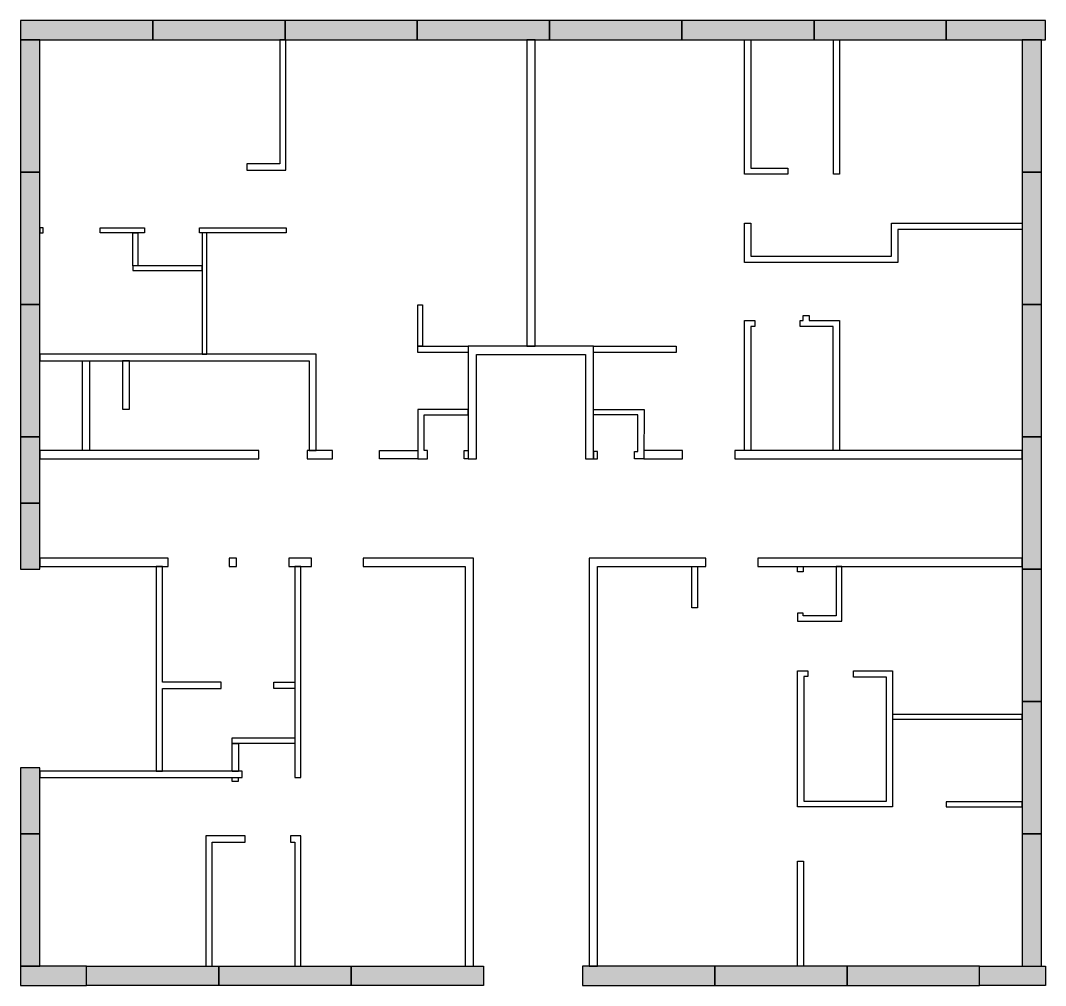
# Model space of a CAD drawing. Header units: inches. Extents: x 0 to 2865, y 0 to 4378.
# Drawn here: x 2121 to 2865, y 933 to 1633 of the extents above; entities that cross this region are included whole.
import ezdxf

# ---------------------------------------------------------------- set-up
doc = ezdxf.new("R2010")
doc.units = ezdxf.units.IN
doc.layers.add('A-WALL-EXTR', color=2, linetype='Continuous')

# ---------------------------------------------------------------- blocks, each defined once
blk = doc.blocks.new("4' panel")
at = {"transparency": 33554559}
h = blk.add_hatch(color=0, dxfattribs=at)
h.dxf.hatch_style = 1
h.paths.add_polyline_path([(0, 14), (48, 14), (48, 0), (0, 0)])
at = {"color": 0}
blk.add_lwpolyline([(0, 14), (48, 14), (48, 0), (0, 0)], close=True, dxfattribs=at)
blk = doc.blocks.new("8' Panel")
at = {"transparency": 33554559}
h = blk.add_hatch(color=0, dxfattribs=at)
h.dxf.hatch_style = 1
h.paths.add_polyline_path([(0, 14), (96, 14), (96, 0), (0, 0)])
at = {"color": 0}
blk.add_lwpolyline([(0, 14), (96, 14), (96, 0), (0, 0)], close=True, dxfattribs=at)
blk = doc.blocks.new("6' Panel")
at = {"transparency": 33554559}
h = blk.add_hatch(color=0, dxfattribs=at)
h.dxf.hatch_style = 1
h.paths.add_polyline_path([(0, 14), (72, 14), (72, 0), (0, 0)])
at = {"color": 0}
blk.add_lwpolyline([(0, 14), (72, 14), (72, 0), (0, 0)], close=True, dxfattribs=at)

msp = doc.modelspace()

# ---------------------------------------------------------------- linework, layer by layer
at = {"color": 1}
for points in [[(2313.55, 1619.38), (2309.05, 1619.38), (2309.05, 1529.38), (2285.05, 1529.38), (2285.05, 1524.88), (2313.55, 1524.88)], [(2494.36, 1619.38), (2488.36, 1619.38), (2488.36, 1397.17), (2494.36, 1397.17)], [(2646.36, 1619.38), (2650.86, 1619.38), (2650.86, 1526.38), (2677.86, 1526.38), (2677.86, 1521.88), (2646.36, 1521.88)], [(2710.86, 1619.38), (2715.36, 1619.38), (2715.36, 1521.88), (2710.86, 1521.88)], [(2137.36, 1482.96), (2134.86, 1482.96), (2134.86, 1479.47), (2137.36, 1479.47)], [(2178.76, 1482.97), (2210.78, 1482.97), (2210.78, 1479.46), (2178.76, 1479.46)], [(2250.81, 1482.96), (2313.74, 1482.96), (2313.74, 1479.46), (2250.81, 1479.46)], [(2847.86, 1481.88), (2757.57, 1481.88), (2757.57, 1457.88), (2646.36, 1457.88), (2646.36, 1486.38), (2650.86, 1486.38), (2650.86, 1462.38), (2753.07, 1462.38), (2753.07, 1486.38), (2847.86, 1486.38)], [(2202.51, 1479.46), (2206.01, 1479.46), (2206.01, 1455.46), (2202.51, 1455.46)], [(2256.12, 1479.46), (2252.62, 1479.46), (2252.62, 1391.45), (2256.12, 1391.45)], [(2202.51, 1451.96), (2252.62, 1451.96), (2252.62, 1455.46), (2202.51, 1455.46)], [(2409.25, 1427.17), (2412.75, 1427.17), (2412.75, 1397.17), (2409.25, 1397.17)], [(2646.36, 1415.88), (2653.86, 1415.88), (2653.86, 1411.38), (2650.86, 1411.38), (2650.86, 1321.37), (2646.36, 1321.37)], [(2715.36, 1321.37), (2710.83, 1321.37), (2710.83, 1411.38), (2686.86, 1411.38), (2686.86, 1415.88), (2688.86, 1415.88), (2688.86, 1419.37), (2693.36, 1419.37), (2693.36, 1415.88), (2715.33, 1415.88)], [(2335.36, 1391.45), (2134.86, 1391.45), (2134.86, 1386.45), (2330.36, 1386.45), (2330.36, 1321.37), (2335.36, 1321.37)], [(2409.25, 1397.17), (2445.86, 1397.17), (2445.86, 1392.62), (2409.25, 1392.62)], [(2536.86, 1397.17), (2445.86, 1397.17), (2445.86, 1315.37), (2451.86, 1315.37), (2451.86, 1391.17), (2530.86, 1391.17), (2530.86, 1315.37), (2536.86, 1315.37)], [(2596.86, 1392.67), (2536.86, 1392.67), (2536.86, 1397.17), (2596.86, 1397.17)], [(2165.86, 1386.45), (2170.86, 1386.45), (2170.86, 1321.37), (2165.86, 1321.37)], [(2194.86, 1351.47), (2199.86, 1351.47), (2199.86, 1386.45), (2194.86, 1386.45)], [(2445.86, 1351.28), (2409.25, 1351.28), (2409.36, 1315.37), (2416.22, 1315.37), (2416.22, 1321.37), (2413.75, 1321.37), (2413.75, 1347.28), (2445.86, 1347.28)], [(2536.86, 1351.28), (2573.47, 1351.28), (2573.36, 1315.37), (2566.5, 1315.37), (2566.5, 1320.65), (2568.97, 1320.65), (2568.97, 1347.28), (2536.86, 1347.28)], [(2293.8, 1321.37), (2134.86, 1321.37), (2134.86, 1315.37), (2293.8, 1315.37)], [(2347.36, 1321.37), (2328.97, 1321.37), (2328.97, 1315.37), (2347.36, 1315.37)], [(2381.36, 1321.37), (2409.36, 1321.37), (2409.36, 1315.37), (2381.36, 1315.37)], [(2442.93, 1321.37), (2445.86, 1321.37), (2445.86, 1315.37), (2442.93, 1315.37)], [(2539.78, 1320.65), (2536.86, 1320.65), (2536.86, 1315.37), (2539.78, 1315.37)], [(2601.36, 1321.37), (2573.36, 1321.37), (2573.36, 1315.37), (2601.36, 1315.37)], [(2847.86, 1321.37), (2639.36, 1321.37), (2639.36, 1315.37), (2847.86, 1315.37)], [(2228.03, 1243.37), (2134.86, 1243.37), (2134.86, 1237.37), (2228.03, 1237.37)], [(2277.72, 1243.37), (2272.31, 1243.37), (2272.31, 1237.37), (2277.72, 1237.37)], [(2331.99, 1243.37), (2315.72, 1243.37), (2315.72, 1237.37), (2331.99, 1237.37)], [(2369.68, 1237.37), (2443.57, 1237.37), (2443.57, 947.38), (2449.57, 947.38), (2449.57, 1243.37), (2369.68, 1243.37)], [(2533.57, 1243.37), (2533.57, 947.38), (2539.57, 947.38), (2539.57, 1237.37), (2618.22, 1237.37), (2618.22, 1243.37)], [(2847.88, 1243.37), (2656.17, 1243.37), (2656.17, 1237.37), (2847.88, 1237.37)], [(2223.87, 1237.37), (2219.37, 1237.37), (2219.37, 1088.88), (2223.87, 1088.88), (2223.87, 1148.88), (2266.62, 1148.88), (2266.62, 1153.38), (2223.87, 1153.38)], [(2324.36, 1237.37), (2319.88, 1237.37), (2319.88, 1084.38), (2324.36, 1084.38)], [(2612.22, 1207.37), (2608.22, 1207.37), (2608.22, 1237.37), (2612.22, 1237.37)], [(2688.89, 1203.55), (2684.89, 1203.55), (2684.89, 1197.55), (2716.93, 1197.55), (2716.93, 1237.37), (2712.93, 1237.37), (2712.93, 1201.55), (2688.89, 1201.55)], [(2684.89, 1237.37), (2688.89, 1237.37), (2688.89, 1233.37), (2684.89, 1233.37)], [(2692.39, 1157.55), (2689.39, 1157.55), (2689.37, 1067.03), (2749.37, 1067.03), (2749.37, 1157.03), (2725.39, 1157.03), (2725.39, 1161.53), (2753.88, 1161.53), (2753.88, 1063.01), (2684.87, 1063.03), (2684.89, 1161.55), (2692.39, 1161.55)], [(2304.62, 1153.38), (2319.87, 1153.38), (2319.87, 1148.88), (2304.62, 1148.88)], [(2847.88, 1130.01), (2753.88, 1130.01), (2753.88, 1126.51), (2847.88, 1126.51)], [(2319.88, 1108.97), (2274.58, 1108.97), (2274.58, 1112.97), (2319.88, 1112.97)], [(2274.58, 1108.97), (2279.13, 1108.97), (2279.13, 1088.64), (2274.58, 1088.64)], [(2134.88, 1084.38), (2281.85, 1084.38), (2281.85, 1088.88), (2134.88, 1088.88)], [(2274.41, 1084.38), (2278.91, 1084.38), (2278.91, 1081.38), (2274.41, 1081.38)], [(2847.88, 1066.51), (2792.84, 1066.51), (2792.84, 1063.01), (2847.88, 1063.01)], [(2259.91, 1037.4), (2283.88, 1037.4), (2283.88, 1041.9), (2255.41, 1041.9), (2255.41, 947.38), (2259.91, 947.38)], [(2324.38, 1041.9), (2316.88, 1041.9), (2316.88, 1037.4), (2319.88, 1037.4), (2319.88, 947.38), (2324.38, 947.38)], [(2684.81, 1023.51), (2689.31, 1023.51), (2689.31, 947.38), (2684.81, 947.38)]]:
    msp.add_lwpolyline(points, close=True, dxfattribs=at)

# ---------------------------------------------------------------- block references
at = {"layer": 'A-WALL-EXTR', "color": 177, "true_color": 0x293189, "xscale": -1}
for p, rotation in [((2120.86, 1633.38), 180), ((2216.86, 1633.38), 180), ((2312.86, 1633.38), 180), ((2408.86, 1633.38), 180), ((2504.86, 1633.38), 180), ((2600.86, 1633.38), 180), ((2696.86, 1633.38), 180), ((2134.86, 1619.38), 90), ((2861.86, 1619.38), 90), ((2134.86, 1523.38), 90), ((2861.86, 1523.38), 90), ((2134.86, 1427.38), 90), ((2861.86, 1427.38), 90), ((2861.86, 1331.38), 90), ((2861.86, 1235.38), 90), ((2861.86, 1139.38), 90), ((2134.86, 1043.38), 90), ((2861.86, 1043.38), 90)]:
    msp.add_blockref("8' Panel", p, dxfattribs=dict(at, rotation=rotation))
at = {"layer": 'A-WALL-EXTR', "color": 219, "true_color": 0x642165, "xscale": -1, "rotation": 180}
msp.add_blockref("6' Panel", (2792.86, 1633.38), dxfattribs=at)
at = {"layer": 'A-WALL-EXTR', "color": 32, "true_color": 0xcd6928, "xscale": -1}
for p, rotation in [((2120.86, 1283.38), 270), ((2120.86, 1235.38), 270), ((2120.86, 1043.38), 270), ((2120.86, 947.38), 180)]:
    msp.add_blockref("4' panel", p, dxfattribs=dict(at, rotation=rotation))
at = {"layer": 'A-WALL-EXTR', "color": 177, "true_color": 0x293189}
for p in [(2168.86, 933.38), (2264.86, 933.38), (2360.86, 933.38)]:
    msp.add_blockref("8' Panel", p, dxfattribs=at)
at = {"layer": 'A-WALL-EXTR', "color": 177, "true_color": 0x293189, "xscale": -1}
for p in [(2624.86, 933.38), (2720.86, 933.38), (2816.86, 933.38)]:
    msp.add_blockref("8' Panel", p, dxfattribs=at)
at = {"layer": 'A-WALL-EXTR', "color": 32, "true_color": 0xcd6928, "rotation": 180}
msp.add_blockref("4' panel", (2864.86, 947.38), dxfattribs=at)

doc.saveas('drawing.dxf')
